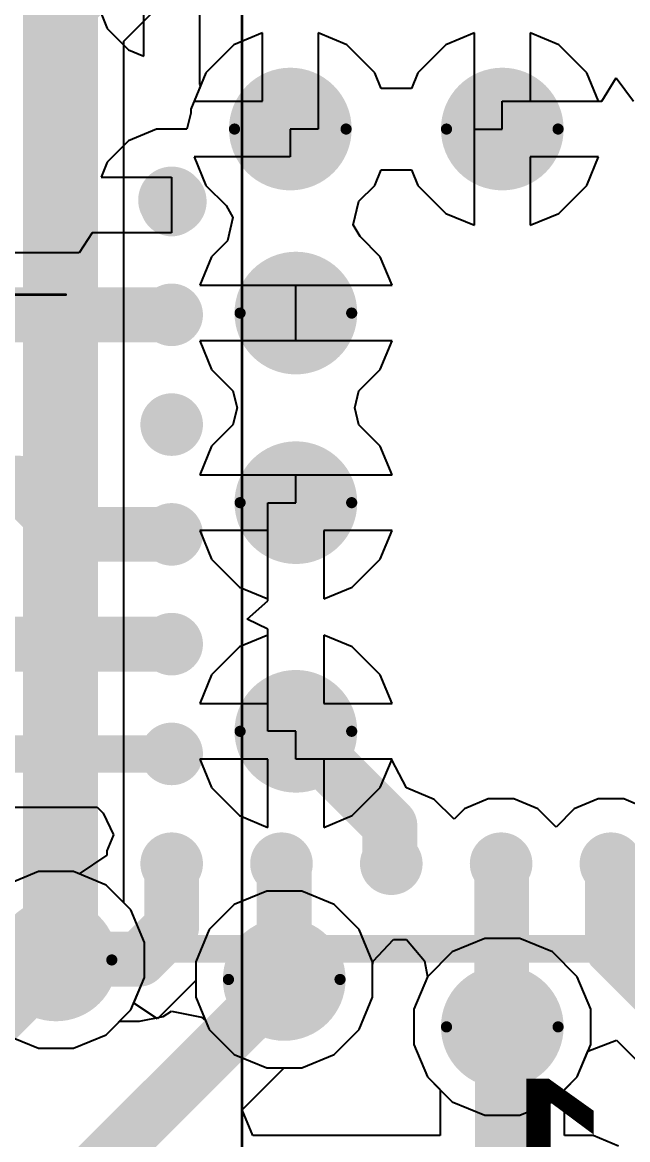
# Model space of a CAD drawing. Header units: inches. Extents: x 0 to 323, y -26 to 38.
# Drawn here: x 14.72 to 17.48, y 3.07 to 8.16 of the extents above; entities that cross this region are included whole.
import ezdxf

# ---------------------------------------------------------------- set-up
doc = ezdxf.new("R2010")
doc.units = ezdxf.units.IN
for name, color, linetype in [('Bottom Layer', 5, 'Continuous'), ('Bottom Overlay', 54, 'Continuous'), ('Bottom Paste', 16, 'Continuous'), ('Bottom Solder', 6, 'Continuous'), ('Drill Drawing', 1, 'Continuous'), ('GND', 76, 'Continuous'), ('Mechanical 3', 76, 'Continuous'), ('Power', 16, 'Continuous'), ('Top Layer', 1, 'Continuous'), ('Top Solder', 216, 'Continuous'), ('Via Holes', 16, 'Continuous')]:
    doc.layers.add(name, color=color, linetype=linetype)
doc.styles.add('Arial', font='', dxfattribs={"height": 0.2})
doc.styles.get('Arial').set_extended_font_data('Arial')

# ---------------------------------------------------------------- blocks, each defined once
blk = doc.blocks.new('_____2____40_B_23')
at = {"layer": 'Bottom Layer'}
h = blk.add_hatch(color=5, dxfattribs=at)
edge = h.paths.add_edge_path()
edge.add_arc((0.75, 2), 0.1425, 0, 360)
h = blk.add_hatch(color=5, dxfattribs=at)
edge = h.paths.add_edge_path()
edge.add_arc((1.25, 2), 0.1425, 0, 360)
h = blk.add_hatch(color=5, dxfattribs=at)
edge = h.paths.add_edge_path()
edge.add_arc((1.75, 2), 0.1425, 0, 360)
h = blk.add_hatch(color=5, dxfattribs=at)
edge = h.paths.add_edge_path()
edge.add_arc((2.25, 2), 0.1425, 0, 360)
h = blk.add_hatch(color=5, dxfattribs=at)
edge = h.paths.add_edge_path()
edge.add_arc((2.75, 2), 0.1425, 0, 360)
h = blk.add_hatch(color=5, dxfattribs=at)
edge = h.paths.add_edge_path()
edge.add_arc((2.75, 1.5), 0.1425, 0, 360)
h = blk.add_hatch(color=5, dxfattribs=at)
edge = h.paths.add_edge_path()
edge.add_arc((2.75, 1), 0.1425, 0, 360)
h = blk.add_hatch(color=5, dxfattribs=at)
edge = h.paths.add_edge_path()
edge.add_arc((2.75, 0.5), 0.1425, 0, 360)
h = blk.add_hatch(color=5, dxfattribs=at)
edge = h.paths.add_edge_path()
edge.add_arc((2.75, 0), 0.1425, 0, 360)
h = blk.add_hatch(color=5, dxfattribs=at)
edge = h.paths.add_edge_path()
edge.add_arc((2.75, -0.5), 0.1425, 0, 360)
h = blk.add_hatch(color=5, dxfattribs=at)
edge = h.paths.add_edge_path()
edge.add_arc((2.75, -1), 0.1425, 0, 360)
at = {"layer": 'Bottom Paste'}
h = blk.add_hatch(color=16, dxfattribs=at)
edge = h.paths.add_edge_path()
edge.add_arc((0.75, 2), 0.1425, 0, 360)
h = blk.add_hatch(color=16, dxfattribs=at)
edge = h.paths.add_edge_path()
edge.add_arc((1.25, 2), 0.1425, 0, 360)
h = blk.add_hatch(color=16, dxfattribs=at)
edge = h.paths.add_edge_path()
edge.add_arc((1.75, 2), 0.1425, 0, 360)
h = blk.add_hatch(color=16, dxfattribs=at)
edge = h.paths.add_edge_path()
edge.add_arc((2.25, 2), 0.1425, 0, 360)
h = blk.add_hatch(color=16, dxfattribs=at)
edge = h.paths.add_edge_path()
edge.add_arc((2.75, 2), 0.1425, 0, 360)
h = blk.add_hatch(color=16, dxfattribs=at)
edge = h.paths.add_edge_path()
edge.add_arc((2.75, 1.5), 0.1425, 0, 360)
h = blk.add_hatch(color=16, dxfattribs=at)
edge = h.paths.add_edge_path()
edge.add_arc((2.75, 1), 0.1425, 0, 360)
h = blk.add_hatch(color=16, dxfattribs=at)
edge = h.paths.add_edge_path()
edge.add_arc((2.75, 0.5), 0.1425, 0, 360)
h = blk.add_hatch(color=16, dxfattribs=at)
edge = h.paths.add_edge_path()
edge.add_arc((2.75, 0), 0.1425, 0, 360)
h = blk.add_hatch(color=16, dxfattribs=at)
edge = h.paths.add_edge_path()
edge.add_arc((2.75, -0.5), 0.1425, 0, 360)
h = blk.add_hatch(color=16, dxfattribs=at)
edge = h.paths.add_edge_path()
edge.add_arc((2.75, -1), 0.1425, 0, 360)
at = {"layer": 'Bottom Solder'}
h = blk.add_hatch(color=6, dxfattribs=at)
edge = h.paths.add_edge_path()
edge.add_arc((0.75, 2), 0.1425, 0, 360)
h = blk.add_hatch(color=6, dxfattribs=at)
edge = h.paths.add_edge_path()
edge.add_arc((1.25, 2), 0.1425, 0, 360)
h = blk.add_hatch(color=6, dxfattribs=at)
edge = h.paths.add_edge_path()
edge.add_arc((1.75, 2), 0.1425, 0, 360)
h = blk.add_hatch(color=6, dxfattribs=at)
edge = h.paths.add_edge_path()
edge.add_arc((2.25, 2), 0.1425, 0, 360)
h = blk.add_hatch(color=6, dxfattribs=at)
edge = h.paths.add_edge_path()
edge.add_arc((2.75, 2), 0.1425, 0, 360)
h = blk.add_hatch(color=6, dxfattribs=at)
edge = h.paths.add_edge_path()
edge.add_arc((2.75, 1.5), 0.1425, 0, 360)
h = blk.add_hatch(color=6, dxfattribs=at)
edge = h.paths.add_edge_path()
edge.add_arc((2.75, 1), 0.1425, 0, 360)
h = blk.add_hatch(color=6, dxfattribs=at)
edge = h.paths.add_edge_path()
edge.add_arc((2.75, 0.5), 0.1425, 0, 360)
h = blk.add_hatch(color=6, dxfattribs=at)
edge = h.paths.add_edge_path()
edge.add_arc((2.75, 0), 0.1425, 0, 360)
h = blk.add_hatch(color=6, dxfattribs=at)
edge = h.paths.add_edge_path()
edge.add_arc((2.75, -0.5), 0.1425, 0, 360)
h = blk.add_hatch(color=6, dxfattribs=at)
edge = h.paths.add_edge_path()
edge.add_arc((2.75, -1), 0.1425, 0, 360)
at = {"layer": 'Bottom Overlay'}
for points in [[(3.1496, 2.3876, 0.127, 0.127, 0), (-3.4544, 2.3876, 0.127, 0.127, 0)], [(3.1496, 2.3876, 0.127, 0.127, 0), (3.1496, -2.7178, 0.127, 0.127, 0)]]:
    blk.add_lwpolyline(points, format="xyseb", dxfattribs=at)
blk.add_lwpolyline([(3.1178, 2.3876, 0.0635, 0.0635, 1), (3.1814, 2.3876, 0.0635, 0.0635, 1)], format="xyseb", close=True, dxfattribs=at)
blk.add_lwpolyline([(3.1178, 2.3876, 0.0635, 0.0635, 1), (3.1814, 2.3876, 0.0635, 0.0635, 1)], format="xyseb", close=True, dxfattribs=at)

msp = doc.modelspace()

# ---------------------------------------------------------------- hatches: boundary and pattern name
at = {"layer": 'Bottom Layer'}
h = msp.add_hatch(color=5, dxfattribs=at)
edge = h.paths.add_edge_path()
edge.add_arc((15.9446, 7.6708), 0.25, 0, 360)
h = msp.add_hatch(color=5, dxfattribs=at)
edge = h.paths.add_edge_path()
edge.add_arc((16.9098, 7.6708), 0.25, 0, 360)
h = msp.add_hatch(color=5, dxfattribs=at)
edge = h.paths.add_edge_path()
edge.add_arc((15.97, 6.8326), 0.25, 0, 360)
h = msp.add_hatch(color=5, dxfattribs=at)
edge = h.paths.add_edge_path()
edge.add_arc((15.97, 5.969), 0.25, 0, 360)
h = msp.add_hatch(color=5, dxfattribs=at)
edge = h.paths.add_edge_path()
edge.add_arc((15.97, 4.9276), 0.25, 0, 360)
h = msp.add_hatch(color=5, dxfattribs=at)
edge = h.paths.add_edge_path()
edge.add_arc((14.8778, 3.8862), 0.25, 0, 360)
h = msp.add_hatch(color=5, dxfattribs=at)
edge = h.paths.add_edge_path()
edge.add_arc((15.917, 3.7973), 0.25, 0, 360)
h = msp.add_hatch(color=5, dxfattribs=at)
edge = h.paths.add_edge_path()
edge.add_arc((16.9098, 3.5814), 0.25, 0, 360)
at = {"layer": 'Bottom Solder'}
h = msp.add_hatch(color=6, dxfattribs=at)
edge = h.paths.add_edge_path()
edge.add_arc((15.9446, 7.6708), 0.15, 0, 360)
h = msp.add_hatch(color=6, dxfattribs=at)
edge = h.paths.add_edge_path()
edge.add_arc((16.9098, 7.6708), 0.15, 0, 360)
h = msp.add_hatch(color=6, dxfattribs=at)
edge = h.paths.add_edge_path()
edge.add_arc((15.97, 6.8326), 0.15, 0, 360)
h = msp.add_hatch(color=6, dxfattribs=at)
edge = h.paths.add_edge_path()
edge.add_arc((15.97, 5.969), 0.15, 0, 360)
h = msp.add_hatch(color=6, dxfattribs=at)
edge = h.paths.add_edge_path()
edge.add_arc((15.97, 4.9276), 0.15, 0, 360)
h = msp.add_hatch(color=6, dxfattribs=at)
edge = h.paths.add_edge_path()
edge.add_arc((14.8778, 3.8862), 0.15, 0, 360)
h = msp.add_hatch(color=6, dxfattribs=at)
edge = h.paths.add_edge_path()
edge.add_arc((15.917, 3.7973), 0.15, 0, 360)
h = msp.add_hatch(color=6, dxfattribs=at)
edge = h.paths.add_edge_path()
edge.add_arc((16.9098, 3.5814), 0.15, 0, 360)
at = {"layer": 'GND'}
h = msp.add_hatch(color=76, dxfattribs=at)
edge = h.paths.add_edge_path()
edge.add_arc((15.9446, 7.6708), 0.25, 0, 360)
h = msp.add_hatch(color=76, dxfattribs=at)
edge = h.paths.add_edge_path()
edge.add_arc((16.9098, 7.6708), 0.25, 0, 360)
h = msp.add_hatch(color=76, dxfattribs=at)
edge = h.paths.add_edge_path()
edge.add_arc((15.97, 6.8326), 0.25, 0, 360)
h = msp.add_hatch(color=76, dxfattribs=at)
edge = h.paths.add_edge_path()
edge.add_arc((15.97, 5.969), 0.25, 0, 360)
h = msp.add_hatch(color=76, dxfattribs=at)
edge = h.paths.add_edge_path()
edge.add_arc((15.97, 4.9276), 0.25, 0, 360)
h = msp.add_hatch(color=76, dxfattribs=at)
edge = h.paths.add_edge_path()
edge.add_arc((14.8778, 3.8862), 0.25, 0, 360)
h = msp.add_hatch(color=76, dxfattribs=at)
edge = h.paths.add_edge_path()
edge.add_arc((15.917, 3.7973), 0.25, 0, 360)
h = msp.add_hatch(color=76, dxfattribs=at)
edge = h.paths.add_edge_path()
edge.add_arc((16.9098, 3.5814), 0.25, 0, 360)
at = {"layer": 'Power'}
h = msp.add_hatch(color=16, dxfattribs=at)
edge = h.paths.add_edge_path()
edge.add_arc((15.9446, 7.6708), 0.25, 0, 360)
h = msp.add_hatch(color=16, dxfattribs=at)
edge = h.paths.add_edge_path()
edge.add_arc((16.9098, 7.6708), 0.25, 0, 360)
h = msp.add_hatch(color=16, dxfattribs=at)
edge = h.paths.add_edge_path()
edge.add_arc((15.97, 6.8326), 0.25, 0, 360)
h = msp.add_hatch(color=16, dxfattribs=at)
edge = h.paths.add_edge_path()
edge.add_arc((15.97, 5.969), 0.25, 0, 360)
h = msp.add_hatch(color=16, dxfattribs=at)
edge = h.paths.add_edge_path()
edge.add_arc((15.97, 4.9276), 0.25, 0, 360)
h = msp.add_hatch(color=16, dxfattribs=at)
edge = h.paths.add_edge_path()
edge.add_arc((14.8778, 3.8862), 0.25, 0, 360)
h = msp.add_hatch(color=16, dxfattribs=at)
edge = h.paths.add_edge_path()
edge.add_arc((15.917, 3.7973), 0.25, 0, 360)
h = msp.add_hatch(color=16, dxfattribs=at)
edge = h.paths.add_edge_path()
edge.add_arc((16.9098, 3.5814), 0.25, 0, 360)
at = {"layer": 'Top Layer'}
h = msp.add_hatch(color=1, dxfattribs=at)
edge = h.paths.add_edge_path()
edge.add_arc((15.9446, 7.6708), 0.25, 0, 360)
h = msp.add_hatch(color=1, dxfattribs=at)
edge = h.paths.add_edge_path()
edge.add_arc((16.9098, 7.6708), 0.25, 0, 360)
h = msp.add_hatch(color=1, dxfattribs=at)
edge = h.paths.add_edge_path()
edge.add_arc((15.97, 6.8326), 0.25, 0, 360)
h = msp.add_hatch(color=1, dxfattribs=at)
edge = h.paths.add_edge_path()
edge.add_arc((15.97, 5.969), 0.25, 0, 360)
h = msp.add_hatch(color=1, dxfattribs=at)
edge = h.paths.add_edge_path()
edge.add_arc((15.97, 4.9276), 0.25, 0, 360)
h = msp.add_hatch(color=1, dxfattribs=at)
edge = h.paths.add_edge_path()
edge.add_arc((14.8778, 3.8862), 0.25, 0, 360)
h = msp.add_hatch(color=1, dxfattribs=at)
edge = h.paths.add_edge_path()
edge.add_arc((15.917, 3.7973), 0.25, 0, 360)
h = msp.add_hatch(color=1, dxfattribs=at)
edge = h.paths.add_edge_path()
edge.add_arc((16.9098, 3.5814), 0.25, 0, 360)
at = {"layer": 'Top Solder'}
h = msp.add_hatch(color=216, dxfattribs=at)
edge = h.paths.add_edge_path()
edge.add_arc((15.9446, 7.6708), 0.15, 0, 360)
h = msp.add_hatch(color=216, dxfattribs=at)
edge = h.paths.add_edge_path()
edge.add_arc((16.9098, 7.6708), 0.15, 0, 360)
h = msp.add_hatch(color=216, dxfattribs=at)
edge = h.paths.add_edge_path()
edge.add_arc((15.97, 6.8326), 0.15, 0, 360)
h = msp.add_hatch(color=216, dxfattribs=at)
edge = h.paths.add_edge_path()
edge.add_arc((15.97, 5.969), 0.15, 0, 360)
h = msp.add_hatch(color=216, dxfattribs=at)
edge = h.paths.add_edge_path()
edge.add_arc((15.97, 4.9276), 0.15, 0, 360)
h = msp.add_hatch(color=216, dxfattribs=at)
edge = h.paths.add_edge_path()
edge.add_arc((14.8778, 3.8862), 0.15, 0, 360)
h = msp.add_hatch(color=216, dxfattribs=at)
edge = h.paths.add_edge_path()
edge.add_arc((15.917, 3.7973), 0.15, 0, 360)
h = msp.add_hatch(color=216, dxfattribs=at)
edge = h.paths.add_edge_path()
edge.add_arc((16.9098, 3.5814), 0.15, 0, 360)
at = {"layer": 'Via Holes'}
h = msp.add_hatch(color=7, dxfattribs=at)
edge = h.paths.add_edge_path()
edge.add_arc((15.9446, 7.6708), 0.15, 0, 360)
h = msp.add_hatch(color=7, dxfattribs=at)
edge = h.paths.add_edge_path()
edge.add_arc((16.9098, 7.6708), 0.15, 0, 360)
h = msp.add_hatch(color=7, dxfattribs=at)
edge = h.paths.add_edge_path()
edge.add_arc((15.97, 6.8326), 0.15, 0, 360)
h = msp.add_hatch(color=7, dxfattribs=at)
edge = h.paths.add_edge_path()
edge.add_arc((15.97, 5.969), 0.15, 0, 360)
h = msp.add_hatch(color=7, dxfattribs=at)
edge = h.paths.add_edge_path()
edge.add_arc((15.97, 4.9276), 0.15, 0, 360)
h = msp.add_hatch(color=7, dxfattribs=at)
edge = h.paths.add_edge_path()
edge.add_arc((14.8778, 3.8862), 0.15, 0, 360)
h = msp.add_hatch(color=7, dxfattribs=at)
edge = h.paths.add_edge_path()
edge.add_arc((15.917, 3.7973), 0.15, 0, 360)
h = msp.add_hatch(color=7, dxfattribs=at)
edge = h.paths.add_edge_path()
edge.add_arc((16.9098, 3.5814), 0.15, 0, 360)

# ---------------------------------------------------------------- linework, layer by layer
at = {"layer": 'Bottom Layer'}
for p, q in [((15.5314, 8.3246), (15.5314, 7.8745)), ((15.0828, 8.1976), (15.1113, 8.1288)), ((15.2774, 8.003), (15.2774, 8.1976)), ((15.1113, 8.1288), (15.2086, 8.0315)), ((15.2086, 8.0315), (15.2774, 8.003)), ((17.3631, 7.7978), (17.4284, 7.9041)), ((17.4284, 7.9041), (17.5078, 7.7978)), ((15.5354, 7.8672), (15.4914, 7.761)), ((15.5314, 7.8745), (15.5354, 7.8672)), ((16.9098, 7.6708), (16.9098, 7.7978)), ((16.9098, 7.7978), (17.3631, 7.7978)), ((15.4914, 7.7434), (15.4732, 7.6703)), ((15.4914, 7.761), (15.4914, 7.7434)), ((15.3356, 7.6703), (15.2086, 7.6177)), ((15.4732, 7.6703), (15.3356, 7.6703)), ((16.7828, 7.2329), (16.7828, 7.6708)), ((16.7828, 7.6708), (16.9098, 7.6708)), ((15.2086, 7.6177), (15.1113, 7.5204)), ((17.3477, 7.5438), (17.0368, 7.5438)), ((17.0368, 7.5438), (17.0368, 7.2329)), ((17.294, 7.4141), (17.3477, 7.5438)), ((15.1113, 7.5204), (15.0828, 7.4516)), ((16.3288, 7.4141), (16.3585, 7.4857)), ((16.3585, 7.4857), (16.4959, 7.4857)), ((16.4959, 7.4857), (16.5256, 7.4141)), ((15.0828, 7.4516), (15.4044, 7.4516)), ((15.4044, 7.4516), (15.4044, 7.1976)), ((16.2566, 7.3419), (16.3288, 7.4141)), ((16.5256, 7.4141), (16.6531, 7.2866)), ((17.1665, 7.2866), (17.294, 7.4141)), ((16.2311, 7.2351), (16.2566, 7.3419)), ((16.6531, 7.2866), (16.7828, 7.2329)), ((17.0368, 7.2329), (17.1665, 7.2866)), ((16.2621, 7.1814), (16.2311, 7.2351)), ((15.0429, 7.1976), (14.9827, 7.1074)), ((15.4044, 7.1976), (15.0429, 7.1976)), ((16.3542, 7.0893), (16.2621, 7.1814)), ((14.9827, 7.1074), (14.6132, 7.1074)), ((16.4079, 6.9596), (16.3542, 7.0893)), ((15.97, 6.7056), (15.97, 6.9596)), ((15.97, 6.9596), (16.4079, 6.9596)), ((16.4079, 6.7056), (15.97, 6.7056)), ((16.3542, 6.5759), (16.4079, 6.7056)), ((16.2566, 6.4783), (16.3542, 6.5759)), ((16.2381, 6.4008), (16.2566, 6.4783)), ((16.2566, 6.3233), (16.2381, 6.4008)), ((16.3542, 6.2257), (16.2566, 6.3233)), ((16.4079, 6.096), (16.3542, 6.2257)), ((15.97, 5.969), (15.97, 6.096)), ((15.97, 6.096), (16.4079, 6.096)), ((15.843, 5.5223), (15.843, 5.969)), ((15.843, 5.969), (15.97, 5.969)), ((16.4079, 5.842), (16.097, 5.842)), ((16.097, 5.842), (16.097, 5.5311)), ((16.3542, 5.7123), (16.4079, 5.842)), ((16.2267, 5.5848), (16.3542, 5.7123)), ((16.097, 5.5311), (16.2267, 5.5848)), ((15.7485, 5.4381), (15.843, 5.5223)), ((15.843, 5.3934), (15.7485, 5.4381)), ((15.843, 4.9276), (15.843, 5.3934)), ((16.2267, 5.3118), (16.097, 5.3655)), ((16.097, 5.3655), (16.097, 5.0546)), ((16.3542, 5.1843), (16.2267, 5.3118)), ((16.4079, 5.0546), (16.3542, 5.1843)), ((16.097, 5.0546), (16.4079, 5.0546)), ((15.97, 4.9276), (15.843, 4.9276)), ((15.97, 4.8006), (15.97, 4.9276)), ((16.4079, 4.8006), (15.97, 4.8006)), ((16.4066, 4.7973), (16.4079, 4.8006)), ((16.4732, 4.6703), (16.4066, 4.7973)), ((16.6002, 4.6177), (16.4732, 4.6703)), ((13.4019, 4.5826), (15.0657, 4.5826)), ((15.0657, 4.5826), (15.0922, 4.5554)), ((16.6903, 4.5276), (16.6002, 4.6177)), ((16.8457, 4.6195), (16.7373, 4.5746)), ((16.963, 4.6195), (16.8457, 4.6195)), ((17.0714, 4.5746), (16.963, 4.6195)), ((17.3457, 4.6195), (17.2373, 4.5746)), ((17.463, 4.6195), (17.3457, 4.6195)), ((17.516, 4.5976), (17.463, 4.6195)), ((15.0922, 4.5554), (15.1394, 4.4556)), ((16.7373, 4.5746), (16.6903, 4.5276)), ((17.1544, 4.4917), (17.0714, 4.5746)), ((17.2373, 4.5746), (17.1544, 4.4917)), ((15.1394, 4.4556), (15.1095, 4.3833)), ((15.1095, 4.3833), (15.1095, 4.3633)), ((15.1095, 4.3633), (14.9825, 4.2784)), ((14.7977, 4.2886), (14.6498, 4.2273)), ((14.9578, 4.2886), (14.7977, 4.2886)), ((14.9825, 4.2784), (14.9578, 4.2886)), ((16.322, 3.8801), (16.4148, 3.9789)), ((16.4148, 3.9789), (16.4732, 3.9789)), ((16.4732, 3.9789), (16.5562, 3.8819)), ((16.3194, 3.8616), (16.322, 3.8801)), ((16.5562, 3.8819), (16.5687, 3.8094)), ((16.3194, 3.7173), (16.3194, 3.8616)), ((16.5687, 3.8094), (16.5074, 3.6615)), ((16.2582, 3.5694), (16.3194, 3.7173)), ((15.2579, 3.6071), (15.3662, 3.6286)), ((15.3662, 3.6286), (15.4035, 3.6536)), ((15.4035, 3.6536), (15.5406, 3.6252)), ((15.5406, 3.6252), (15.5586, 3.611)), ((16.5074, 3.6615), (16.5074, 3.5014)), ((15.1057, 3.5451), (15.1678, 3.6071)), ((15.1678, 3.6071), (15.2579, 3.6071)), ((15.5586, 3.611), (15.5759, 3.5694)), ((15.5759, 3.5694), (15.6891, 3.4562)), ((16.145, 3.4562), (16.2582, 3.5694)), ((14.6498, 3.5451), (14.7977, 3.4838)), ((14.9578, 3.4838), (15.1057, 3.5451)), ((17.2998, 3.4714), (17.4295, 3.5212)), ((17.4295, 3.5212), (17.5693, 3.3814)), ((14.7977, 3.4838), (14.9578, 3.4838)), ((16.5074, 3.5014), (16.5687, 3.3535)), ((17.2509, 3.3535), (17.2998, 3.4714)), ((15.6891, 3.4562), (15.837, 3.3949)), ((15.9971, 3.3949), (16.145, 3.4562)), ((15.837, 3.3949), (15.9971, 3.3949)), ((16.5687, 3.3535), (16.6818, 3.2403)), ((17.1377, 3.2403), (17.2509, 3.3535)), ((16.6818, 3.2403), (16.8297, 3.179)), ((16.9898, 3.179), (17.1377, 3.2403)), ((16.8297, 3.179), (16.9898, 3.179))]:
    msp.add_line(p, q, dxfattribs=at)
for points in [[(15.4044, 7.3474, 0.3048, 0.3048, 0), (15.4112, 7.3406, 0.3048, 0.3048, 0)], [(14.327, 6.8246, 0.25, 0.25, 0), (15.4044, 6.8246, 0.25, 0.25, 0)], [(14.2555, 6.0579, 0.25, 0.25, 0), (14.7045, 6.0579, 0.25, 0.25, 0)], [(14.7045, 6.0579, 0.25, 0.25, 0), (14.9378, 5.8246, 0.25, 0.25, 0)], [(14.9378, 5.8246, 0.25, 0.25, 0), (15.4044, 5.8246, 0.25, 0.25, 0)], [(14.2682, 5.3246, 0.25, 0.25, 0), (15.4044, 5.3246, 0.25, 0.25, 0)], [(15.97, 4.9276, 0.25, 0.25, 0), (16.3977, 4.4999, 0.25, 0.25, 0)], [(13.3016, 4.8246, 0.17, 0.17, 0), (15.4044, 4.8246, 0.17, 0.17, 0)], [(16.3977, 4.3313, 0.25, 0.25, 0), (16.3977, 4.4999, 0.25, 0.25, 0)], [(15.4044, 4.0364, 0.25, 0.25, 0), (15.4044, 4.3246, 0.25, 0.25, 0)], [(15.9111, 4.3084, 0.25, 0.25, 0), (15.9158, 4.3132, 0.25, 0.25, 0)], [(15.9111, 4.2951, 0.25, 0.25, 0), (15.9111, 4.3084, 0.25, 0.25, 0)], [(16.3977, 4.3313, 0.25, 0.25, 0), (16.4044, 4.3246, 0.25, 0.25, 0)], [(16.9044, 4.3246, 0.25, 0.25, 0), (16.9071, 4.3219, 0.25, 0.25, 0)], [(16.9071, 3.5841, 0.25, 0.25, 0), (16.9071, 4.3219, 0.25, 0.25, 0)], [(17.4044, 4.3246, 0.25, 0.25, 0), (17.4111, 4.3179, 0.25, 0.25, 0)], [(17.4111, 3.9396, 0.25, 0.25, 0), (17.4111, 4.3179, 0.25, 0.25, 0)], [(15.9111, 4.2951, 0.25, 0.25, 0), (15.917, 4.2891, 0.25, 0.25, 0)], [(15.917, 3.7973, 0.25, 0.25, 0), (15.917, 4.2891, 0.25, 0.25, 0)], [(15.2579, 3.8899, 0.25, 0.25, 0), (15.4044, 4.0364, 0.25, 0.25, 0)], [(17.4111, 3.9396, 0.25, 0.25, 0), (17.7693, 3.5814, 0.25, 0.25, 0)], [(14.8778, 3.8862, 0.25, 0.25, 0), (14.8815, 3.8899, 0.25, 0.25, 0)], [(14.8815, 3.8899, 0.25, 0.25, 0), (15.2579, 3.8899, 0.25, 0.25, 0)], [(16.9071, 3.5841, 0.25, 0.25, 0), (16.9098, 3.5814, 0.25, 0.25, 0)]]:
    msp.add_lwpolyline(points, format="xyseb", dxfattribs=at)
for points in [[(15.3282, 7.3474, 0.1524, 0.1524, 1), (15.4806, 7.3474, 0.1524, 0.1524, 1)], [(15.335, 7.3406, 0.1524, 0.1524, 1), (15.4874, 7.3406, 0.1524, 0.1524, 1)], [(15.3419, 6.8246, 0.125, 0.125, 1), (15.4669, 6.8246, 0.125, 0.125, 1)], [(14.642, 6.0579, 0.125, 0.125, 1), (14.767, 6.0579, 0.125, 0.125, 1)], [(14.642, 6.0579, 0.125, 0.125, 1), (14.767, 6.0579, 0.125, 0.125, 1)], [(14.8753, 5.8246, 0.125, 0.125, 1), (15.0003, 5.8246, 0.125, 0.125, 1)], [(14.8753, 5.8246, 0.125, 0.125, 1), (15.0003, 5.8246, 0.125, 0.125, 1)], [(15.3419, 5.8246, 0.125, 0.125, 1), (15.4669, 5.8246, 0.125, 0.125, 1)], [(15.3419, 5.3246, 0.125, 0.125, 1), (15.4669, 5.3246, 0.125, 0.125, 1)], [(15.9075, 4.9276, 0.125, 0.125, 1), (16.0325, 4.9276, 0.125, 0.125, 1)], [(15.3619, 4.8246, 0.085, 0.085, 1), (15.4469, 4.8246, 0.085, 0.085, 1)], [(16.3352, 4.4999, 0.125, 0.125, 1), (16.4602, 4.4999, 0.125, 0.125, 1)], [(16.3352, 4.4999, 0.125, 0.125, 1), (16.4602, 4.4999, 0.125, 0.125, 1)], [(15.3419, 4.3246, 0.125, 0.125, 1), (15.4669, 4.3246, 0.125, 0.125, 1)], [(15.8486, 4.3084, 0.125, 0.125, 1), (15.9736, 4.3084, 0.125, 0.125, 1)], [(15.8486, 4.3084, 0.125, 0.125, 1), (15.9736, 4.3084, 0.125, 0.125, 1)], [(15.8533, 4.3132, 0.125, 0.125, 1), (15.9783, 4.3132, 0.125, 0.125, 1)], [(16.3352, 4.3313, 0.125, 0.125, 1), (16.4602, 4.3313, 0.125, 0.125, 1)], [(16.3352, 4.3313, 0.125, 0.125, 1), (16.4602, 4.3313, 0.125, 0.125, 1)], [(16.3419, 4.3246, 0.125, 0.125, 1), (16.4669, 4.3246, 0.125, 0.125, 1)], [(16.8419, 4.3246, 0.125, 0.125, 1), (16.9669, 4.3246, 0.125, 0.125, 1)], [(16.8446, 4.3219, 0.125, 0.125, 1), (16.9696, 4.3219, 0.125, 0.125, 1)], [(16.8446, 4.3219, 0.125, 0.125, 1), (16.9696, 4.3219, 0.125, 0.125, 1)], [(17.3419, 4.3246, 0.125, 0.125, 1), (17.4669, 4.3246, 0.125, 0.125, 1)], [(17.3486, 4.3179, 0.125, 0.125, 1), (17.4736, 4.3179, 0.125, 0.125, 1)], [(17.3486, 4.3179, 0.125, 0.125, 1), (17.4736, 4.3179, 0.125, 0.125, 1)], [(15.8486, 4.2951, 0.125, 0.125, 1), (15.9736, 4.2951, 0.125, 0.125, 1)], [(15.8486, 4.2951, 0.125, 0.125, 1), (15.9736, 4.2951, 0.125, 0.125, 1)], [(15.8545, 4.2891, 0.125, 0.125, 1), (15.9795, 4.2891, 0.125, 0.125, 1)], [(15.8545, 4.2891, 0.125, 0.125, 1), (15.9795, 4.2891, 0.125, 0.125, 1)], [(15.3419, 4.0364, 0.125, 0.125, 1), (15.4669, 4.0364, 0.125, 0.125, 1)], [(15.3419, 4.0364, 0.125, 0.125, 1), (15.4669, 4.0364, 0.125, 0.125, 1)], [(17.3486, 3.9396, 0.125, 0.125, 1), (17.4736, 3.9396, 0.125, 0.125, 1)], [(17.3486, 3.9396, 0.125, 0.125, 1), (17.4736, 3.9396, 0.125, 0.125, 1)], [(14.8153, 3.8862, 0.125, 0.125, 1), (14.9403, 3.8862, 0.125, 0.125, 1)], [(14.819, 3.8899, 0.125, 0.125, 1), (14.944, 3.8899, 0.125, 0.125, 1)], [(14.819, 3.8899, 0.125, 0.125, 1), (14.944, 3.8899, 0.125, 0.125, 1)], [(15.1954, 3.8899, 0.125, 0.125, 1), (15.3204, 3.8899, 0.125, 0.125, 1)], [(15.1954, 3.8899, 0.125, 0.125, 1), (15.3204, 3.8899, 0.125, 0.125, 1)], [(15.8545, 3.7973, 0.125, 0.125, 1), (15.9795, 3.7973, 0.125, 0.125, 1)], [(16.8446, 3.5841, 0.125, 0.125, 1), (16.9696, 3.5841, 0.125, 0.125, 1)], [(16.8446, 3.5841, 0.125, 0.125, 1), (16.9696, 3.5841, 0.125, 0.125, 1)], [(16.8473, 3.5814, 0.125, 0.125, 1), (16.9723, 3.5814, 0.125, 0.125, 1)]]:
    msp.add_lwpolyline(points, format="xyseb", close=True, dxfattribs=at)
at = {"layer": 'Drill Drawing'}
for points in [[(16.1986, 7.6708, 0.0508, 0.0508, 1), (15.6906, 7.6708, 0.0508, 0.0508, 1)], [(17.1638, 7.6708, 0.0508, 0.0508, 1), (16.6558, 7.6708, 0.0508, 0.0508, 1)], [(15.6779, 7.6708, 0.0254, 0.0254, 1), (15.7033, 7.6708, 0.0254, 0.0254, 1)], [(16.1859, 7.6708, 0.0254, 0.0254, 1), (16.2113, 7.6708, 0.0254, 0.0254, 1)], [(16.6431, 7.6708, 0.0254, 0.0254, 1), (16.6685, 7.6708, 0.0254, 0.0254, 1)], [(17.1511, 7.6708, 0.0254, 0.0254, 1), (17.1765, 7.6708, 0.0254, 0.0254, 1)], [(16.224, 6.8326, 0.0508, 0.0508, 1), (15.716, 6.8326, 0.0508, 0.0508, 1)], [(15.7033, 6.8326, 0.0254, 0.0254, 1), (15.7287, 6.8326, 0.0254, 0.0254, 1)], [(16.2113, 6.8326, 0.0254, 0.0254, 1), (16.2367, 6.8326, 0.0254, 0.0254, 1)], [(16.224, 5.969, 0.0508, 0.0508, 1), (15.716, 5.969, 0.0508, 0.0508, 1)], [(15.7033, 5.969, 0.0254, 0.0254, 1), (15.7287, 5.969, 0.0254, 0.0254, 1)], [(16.2113, 5.969, 0.0254, 0.0254, 1), (16.2367, 5.969, 0.0254, 0.0254, 1)], [(16.224, 4.9276, 0.0508, 0.0508, 1), (15.716, 4.9276, 0.0508, 0.0508, 1)], [(15.7033, 4.9276, 0.0254, 0.0254, 1), (15.7287, 4.9276, 0.0254, 0.0254, 1)], [(16.2113, 4.9276, 0.0254, 0.0254, 1), (16.2367, 4.9276, 0.0254, 0.0254, 1)], [(15.1318, 3.8862, 0.0508, 0.0508, 1), (14.6238, 3.8862, 0.0508, 0.0508, 1)], [(16.171, 3.7973, 0.0508, 0.0508, 1), (15.663, 3.7973, 0.0508, 0.0508, 1)], [(15.1191, 3.8862, 0.0254, 0.0254, 1), (15.1445, 3.8862, 0.0254, 0.0254, 1)], [(15.6503, 3.7973, 0.0254, 0.0254, 1), (15.6757, 3.7973, 0.0254, 0.0254, 1)], [(16.1583, 3.7973, 0.0254, 0.0254, 1), (16.1837, 3.7973, 0.0254, 0.0254, 1)], [(17.1638, 3.5814, 0.0508, 0.0508, 1), (16.6558, 3.5814, 0.0508, 0.0508, 1)], [(16.6431, 3.5814, 0.0254, 0.0254, 1), (16.6685, 3.5814, 0.0254, 0.0254, 1)], [(17.1511, 3.5814, 0.0254, 0.0254, 1), (17.1765, 3.5814, 0.0254, 0.0254, 1)]]:
    msp.add_lwpolyline(points, format="xyseb", close=True, dxfattribs=at)
at = {"layer": 'GND'}
for p, q in [((15.8176, 8.1087), (15.6879, 8.055)), ((15.8176, 7.7978), (15.8176, 8.1087)), ((16.2013, 8.055), (16.0716, 8.1087)), ((16.0716, 8.1087), (16.0716, 7.6708)), ((16.7828, 8.1087), (16.6531, 8.055)), ((16.7828, 7.6708), (16.7828, 8.1087)), ((17.1665, 8.055), (17.0368, 8.1087)), ((17.0368, 8.1087), (17.0368, 7.7978)), ((15.6879, 8.055), (15.5604, 7.9275)), ((16.3288, 7.9275), (16.2013, 8.055)), ((16.6531, 8.055), (16.5256, 7.9275)), ((17.294, 7.9275), (17.1665, 8.055)), ((15.5604, 7.9275), (15.5067, 7.7978)), ((16.3585, 7.8559), (16.3288, 7.9275)), ((16.5256, 7.9275), (16.4959, 7.8559)), ((17.3477, 7.7978), (17.294, 7.9275)), ((16.4959, 7.8559), (16.3585, 7.8559)), ((15.5067, 7.7978), (15.8176, 7.7978)), ((17.0368, 7.7978), (17.3477, 7.7978)), ((16.0716, 7.6708), (15.9446, 7.6708)), ((15.9446, 7.6708), (15.9446, 7.5438)), ((16.7828, 7.2329), (16.7828, 7.6708)), ((15.9446, 7.5438), (15.5067, 7.5438)), ((15.5067, 7.5438), (15.5604, 7.4141)), ((17.3477, 7.5438), (17.0368, 7.5438)), ((17.0368, 7.5438), (17.0368, 7.2329)), ((17.294, 7.4141), (17.3477, 7.5438)), ((16.3288, 7.4141), (16.3585, 7.4857)), ((16.3585, 7.4857), (16.4959, 7.4857)), ((16.4959, 7.4857), (16.5256, 7.4141)), ((15.5604, 7.4141), (15.6525, 7.322)), ((16.2566, 7.3419), (16.3288, 7.4141)), ((16.5256, 7.4141), (16.6531, 7.2866)), ((17.1665, 7.2866), (17.294, 7.4141)), ((16.2311, 7.2351), (16.2566, 7.3419)), ((15.6525, 7.322), (15.6835, 7.2683)), ((16.6531, 7.2866), (16.7828, 7.2329)), ((17.0368, 7.2329), (17.1665, 7.2866)), ((15.6835, 7.2683), (15.658, 7.1615)), ((16.2621, 7.1814), (16.2311, 7.2351)), ((16.3542, 7.0893), (16.2621, 7.1814)), ((15.658, 7.1615), (15.5858, 7.0893)), ((15.5858, 7.0893), (15.5321, 6.9596)), ((16.4079, 6.9596), (16.3542, 7.0893)), ((15.5321, 6.9596), (16.4079, 6.9596)), ((16.4079, 6.7056), (15.5321, 6.7056)), ((15.5321, 6.7056), (15.5858, 6.5759)), ((16.3542, 6.5759), (16.4079, 6.7056)), ((15.5858, 6.5759), (15.6834, 6.4783)), ((16.2566, 6.4783), (16.3542, 6.5759)), ((15.6834, 6.4783), (15.7019, 6.4008)), ((16.2381, 6.4008), (16.2566, 6.4783)), ((15.7019, 6.4008), (15.6834, 6.3233)), ((16.2566, 6.3233), (16.2381, 6.4008)), ((15.6834, 6.3233), (15.5858, 6.2257)), ((16.3542, 6.2257), (16.2566, 6.3233)), ((15.5858, 6.2257), (15.5321, 6.096)), ((16.4079, 6.096), (16.3542, 6.2257)), ((15.5321, 6.096), (16.4079, 6.096)), ((15.843, 5.842), (15.5321, 5.842)), ((15.5321, 5.842), (15.5858, 5.7123)), ((15.843, 5.5311), (15.843, 5.842)), ((16.4079, 5.842), (16.097, 5.842)), ((16.097, 5.842), (16.097, 5.5311)), ((16.3542, 5.7123), (16.4079, 5.842)), ((15.5858, 5.7123), (15.7133, 5.5848)), ((16.2267, 5.5848), (16.3542, 5.7123)), ((15.7133, 5.5848), (15.843, 5.5311)), ((16.097, 5.5311), (16.2267, 5.5848)), ((15.843, 5.3655), (15.7133, 5.3118)), ((15.843, 5.0546), (15.843, 5.3655)), ((16.2267, 5.3118), (16.097, 5.3655)), ((16.097, 5.3655), (16.097, 5.0546)), ((15.7133, 5.3118), (15.5858, 5.1843)), ((16.3542, 5.1843), (16.2267, 5.3118)), ((15.5858, 5.1843), (15.5321, 5.0546)), ((16.4079, 5.0546), (16.3542, 5.1843)), ((15.5321, 5.0546), (15.843, 5.0546)), ((16.097, 5.0546), (16.4079, 5.0546)), ((15.843, 4.8006), (15.5321, 4.8006)), ((15.5321, 4.8006), (15.5858, 4.6709)), ((15.843, 4.4897), (15.843, 4.8006)), ((16.4079, 4.8006), (16.097, 4.8006)), ((16.097, 4.8006), (16.097, 4.4897)), ((16.3542, 4.6709), (16.4079, 4.8006)), ((15.5858, 4.6709), (15.7133, 4.5434)), ((16.2267, 4.5434), (16.3542, 4.6709)), ((15.7133, 4.5434), (15.843, 4.4897)), ((16.097, 4.4897), (16.2267, 4.5434)), ((14.7977, 4.2886), (14.6498, 4.2273)), ((14.9578, 4.2886), (14.7977, 4.2886)), ((15.1057, 4.2273), (14.9578, 4.2886)), ((15.2189, 4.1142), (15.1057, 4.2273)), ((15.837, 4.1997), (15.6891, 4.1385)), ((15.9971, 4.1997), (15.837, 4.1997)), ((16.145, 4.1385), (15.9971, 4.1997)), ((15.6891, 4.1385), (15.5759, 4.0253)), ((16.2582, 4.0253), (16.145, 4.1385)), ((15.2802, 3.9663), (15.2189, 4.1142)), ((15.5759, 4.0253), (15.5146, 3.8774)), ((16.3194, 3.8774), (16.2582, 4.0253)), ((16.8297, 3.9838), (16.6818, 3.9225)), ((16.9898, 3.9838), (16.8297, 3.9838)), ((17.1377, 3.9225), (16.9898, 3.9838)), ((15.2802, 3.8062), (15.2802, 3.9663)), ((16.6818, 3.9225), (16.5687, 3.8094)), ((17.2509, 3.8094), (17.1377, 3.9225)), ((15.5146, 3.8774), (15.5146, 3.7173)), ((16.3194, 3.7173), (16.3194, 3.8774)), ((15.2189, 3.6583), (15.2802, 3.8062)), ((16.5687, 3.8094), (16.5074, 3.6615)), ((17.3122, 3.6615), (17.2509, 3.8094)), ((15.5146, 3.7173), (15.5759, 3.5694)), ((16.2582, 3.5694), (16.3194, 3.7173)), ((15.1057, 3.5451), (15.2189, 3.6583)), ((16.5074, 3.6615), (16.5074, 3.5014)), ((17.3122, 3.5014), (17.3122, 3.6615)), ((15.5759, 3.5694), (15.6891, 3.4562)), ((16.145, 3.4562), (16.2582, 3.5694)), ((14.6498, 3.5451), (14.7977, 3.4838)), ((14.9578, 3.4838), (15.1057, 3.5451)), ((14.7977, 3.4838), (14.9578, 3.4838)), ((16.5074, 3.5014), (16.5687, 3.3535)), ((17.2509, 3.3535), (17.3122, 3.5014)), ((15.6891, 3.4562), (15.837, 3.3949)), ((15.9971, 3.3949), (16.145, 3.4562)), ((15.837, 3.3949), (15.9971, 3.3949)), ((16.5687, 3.3535), (16.6818, 3.2403)), ((17.1377, 3.2403), (17.2509, 3.3535)), ((16.6818, 3.2403), (16.8297, 3.179)), ((16.9898, 3.179), (17.1377, 3.2403)), ((16.8297, 3.179), (16.9898, 3.179))]:
    msp.add_line(p, q, dxfattribs=at)
at = {"layer": 'Mechanical 3'}
for points in [[(15.7242, 1.7221, 0.0127, 0.0127, 0), (15.7242, 9.6668, 0.0127, 0.0127, 0)], [(15.7242, 1.7221, 0.0127, 0.0127, 0), (15.7242, 9.6668, 0.0127, 0.0127, 0)], [(10.9492, 6.9168, 0.0127, 0.0127, 0), (14.9216, 6.9168, 0.0127, 0.0127, 0)], [(10.9492, 6.9168, 0.0127, 0.0127, 0), (14.9216, 6.9168, 0.0127, 0.0127, 0)]]:
    msp.add_lwpolyline(points, format="xyseb", dxfattribs=at)
msp.add_lwpolyline([(14.9184, 6.9168, 0.00635, 0.00635, 1), (14.9247, 6.9168, 0.00635, 0.00635, 1)], format="xyseb", close=True, dxfattribs=at)
msp.add_lwpolyline([(14.9184, 6.9168, 0.00635, 0.00635, 1), (14.9247, 6.9168, 0.00635, 0.00635, 1)], format="xyseb", close=True, dxfattribs=at)
at = {"layer": 'Power'}
for p, q in [((15.1861, 8.0717), (15.6608, 8.5464)), ((15.8176, 8.1087), (15.6879, 8.055)), ((15.8176, 7.7978), (15.8176, 8.1087)), ((16.2013, 8.055), (16.0716, 8.1087)), ((16.0716, 8.1087), (16.0716, 7.6708)), ((16.7828, 8.1087), (16.6531, 8.055)), ((16.7828, 7.6708), (16.7828, 8.1087)), ((17.1665, 8.055), (17.0368, 8.1087)), ((17.0368, 8.1087), (17.0368, 7.7978)), ((15.1861, 4.147), (15.1861, 8.0717)), ((15.6879, 8.055), (15.5604, 7.9275)), ((16.3288, 7.9275), (16.2013, 8.055)), ((16.6531, 8.055), (16.5256, 7.9275)), ((17.294, 7.9275), (17.1665, 8.055)), ((15.5604, 7.9275), (15.5067, 7.7978)), ((16.3585, 7.8559), (16.3288, 7.9275)), ((16.5256, 7.9275), (16.4959, 7.8559)), ((17.3477, 7.7978), (17.294, 7.9275)), ((16.4959, 7.8559), (16.3585, 7.8559)), ((15.5067, 7.7978), (15.8176, 7.7978)), ((17.0368, 7.7978), (17.3477, 7.7978)), ((16.0716, 7.6708), (15.9446, 7.6708)), ((15.9446, 7.6708), (15.9446, 7.5438)), ((16.7828, 7.2329), (16.7828, 7.6708)), ((15.9446, 7.5438), (15.5067, 7.5438)), ((15.5067, 7.5438), (15.5604, 7.4141)), ((17.3477, 7.5438), (17.0368, 7.5438)), ((17.0368, 7.5438), (17.0368, 7.2329)), ((17.294, 7.4141), (17.3477, 7.5438)), ((16.3288, 7.4141), (16.3585, 7.4857)), ((16.3585, 7.4857), (16.4959, 7.4857)), ((16.4959, 7.4857), (16.5256, 7.4141)), ((15.5604, 7.4141), (15.6525, 7.322)), ((16.2566, 7.3419), (16.3288, 7.4141)), ((16.5256, 7.4141), (16.6531, 7.2866)), ((17.1665, 7.2866), (17.294, 7.4141)), ((16.2311, 7.2351), (16.2566, 7.3419)), ((15.6525, 7.322), (15.6835, 7.2683)), ((16.6531, 7.2866), (16.7828, 7.2329)), ((17.0368, 7.2329), (17.1665, 7.2866)), ((15.6835, 7.2683), (15.658, 7.1615)), ((16.2621, 7.1814), (16.2311, 7.2351)), ((16.3542, 7.0893), (16.2621, 7.1814)), ((15.658, 7.1615), (15.5858, 7.0893)), ((15.5858, 7.0893), (15.5321, 6.9596)), ((16.4079, 6.9596), (16.3542, 7.0893)), ((15.5321, 6.9596), (16.4079, 6.9596)), ((16.4079, 6.7056), (15.5321, 6.7056)), ((15.5321, 6.7056), (15.5858, 6.5759)), ((16.3542, 6.5759), (16.4079, 6.7056)), ((15.5858, 6.5759), (15.6834, 6.4783)), ((16.2566, 6.4783), (16.3542, 6.5759)), ((15.6834, 6.4783), (15.7019, 6.4008)), ((16.2381, 6.4008), (16.2566, 6.4783)), ((15.7019, 6.4008), (15.6834, 6.3233)), ((16.2566, 6.3233), (16.2381, 6.4008)), ((15.6834, 6.3233), (15.5858, 6.2257)), ((16.3542, 6.2257), (16.2566, 6.3233)), ((15.5858, 6.2257), (15.5321, 6.096)), ((16.4079, 6.096), (16.3542, 6.2257)), ((15.5321, 6.096), (16.4079, 6.096)), ((15.843, 5.842), (15.5321, 5.842)), ((15.5321, 5.842), (15.5858, 5.7123)), ((15.843, 5.5311), (15.843, 5.842)), ((16.4079, 5.842), (16.097, 5.842)), ((16.097, 5.842), (16.097, 5.5311)), ((16.3542, 5.7123), (16.4079, 5.842)), ((15.5858, 5.7123), (15.7133, 5.5848)), ((16.2267, 5.5848), (16.3542, 5.7123)), ((15.7133, 5.5848), (15.843, 5.5311)), ((16.097, 5.5311), (16.2267, 5.5848)), ((15.843, 5.3655), (15.7133, 5.3118)), ((15.843, 5.0546), (15.843, 5.3655)), ((16.2267, 5.3118), (16.097, 5.3655)), ((16.097, 5.3655), (16.097, 5.0546)), ((15.7133, 5.3118), (15.5858, 5.1843)), ((16.3542, 5.1843), (16.2267, 5.3118)), ((15.5858, 5.1843), (15.5321, 5.0546)), ((16.4079, 5.0546), (16.3542, 5.1843)), ((15.5321, 5.0546), (15.843, 5.0546)), ((16.097, 5.0546), (16.4079, 5.0546)), ((15.843, 4.8006), (15.5321, 4.8006)), ((15.5321, 4.8006), (15.5858, 4.6709)), ((15.843, 4.4897), (15.843, 4.8006)), ((16.4079, 4.8006), (16.097, 4.8006)), ((16.097, 4.8006), (16.097, 4.4897)), ((16.3542, 4.6709), (16.4079, 4.8006)), ((15.5858, 4.6709), (15.7133, 4.5434)), ((16.2267, 4.5434), (16.3542, 4.6709)), ((15.7133, 4.5434), (15.843, 4.4897)), ((16.097, 4.4897), (16.2267, 4.5434)), ((15.837, 4.1997), (15.6891, 4.1385)), ((15.9971, 4.1997), (15.837, 4.1997)), ((16.145, 4.1385), (15.9971, 4.1997)), ((15.2189, 4.1142), (15.1861, 4.147)), ((15.6891, 4.1385), (15.5759, 4.0253)), ((16.2582, 4.0253), (16.145, 4.1385)), ((15.2802, 3.9663), (15.2189, 4.1142)), ((15.5759, 4.0253), (15.5146, 3.8774)), ((16.3194, 3.8774), (16.2582, 4.0253)), ((16.8297, 3.9838), (16.6818, 3.9225)), ((16.9898, 3.9838), (16.8297, 3.9838)), ((17.1377, 3.9225), (16.9898, 3.9838)), ((15.2802, 3.8062), (15.2802, 3.9663)), ((16.6818, 3.9225), (16.5687, 3.8094)), ((17.2509, 3.8094), (17.1377, 3.9225)), ((15.5146, 3.8774), (15.5146, 3.7173)), ((16.3194, 3.7173), (16.3194, 3.8774)), ((15.2189, 3.6583), (15.2802, 3.8062)), ((16.5687, 3.8094), (16.5074, 3.6615)), ((17.3122, 3.6615), (17.2509, 3.8094)), ((15.5146, 3.7173), (15.5759, 3.5694)), ((16.2582, 3.5694), (16.3194, 3.7173)), ((15.1057, 3.5451), (15.2189, 3.6583)), ((16.5074, 3.6615), (16.5074, 3.5014)), ((17.3122, 3.5014), (17.3122, 3.6615)), ((15.5759, 3.5694), (15.6891, 3.4562)), ((16.145, 3.4562), (16.2582, 3.5694)), ((14.6498, 3.5451), (14.7977, 3.4838)), ((14.9578, 3.4838), (15.1057, 3.5451)), ((14.7977, 3.4838), (14.9578, 3.4838)), ((16.5074, 3.5014), (16.5687, 3.3535)), ((17.2509, 3.3535), (17.3122, 3.5014)), ((15.6891, 3.4562), (15.837, 3.3949)), ((15.9971, 3.3949), (16.145, 3.4562)), ((15.837, 3.3949), (15.9971, 3.3949)), ((16.5687, 3.3535), (16.6818, 3.2403)), ((17.1377, 3.2403), (17.2509, 3.3535)), ((16.6818, 3.2403), (16.8297, 3.179)), ((16.9898, 3.179), (17.1377, 3.2403)), ((16.8297, 3.179), (16.9898, 3.179))]:
    msp.add_line(p, q, dxfattribs=at)
for points in [[(14.8778, 8.1994, 0.3, 0.3, 0), (15.5331, 8.8547, 0.3, 0.3, 0)], [(14.8778, 3.8862, 0.3, 0.3, 0), (14.8778, 8.1994, 0.3, 0.3, 0)]]:
    msp.add_lwpolyline(points, format="xyseb", dxfattribs=at)
for points in [[(14.8028, 8.1994, 0.15, 0.15, 1), (14.9528, 8.1994, 0.15, 0.15, 1)], [(14.8028, 8.1994, 0.15, 0.15, 1), (14.9528, 8.1994, 0.15, 0.15, 1)], [(14.8028, 3.8862, 0.15, 0.15, 1), (14.9528, 3.8862, 0.15, 0.15, 1)]]:
    msp.add_lwpolyline(points, format="xyseb", close=True, dxfattribs=at)
at = {"layer": 'Top Layer'}
for p, q in [((15.8176, 8.1087), (15.6879, 8.055)), ((15.8176, 7.7978), (15.8176, 8.1087)), ((16.2013, 8.055), (16.0716, 8.1087)), ((16.0716, 8.1087), (16.0716, 7.6708)), ((16.7828, 8.1087), (16.6531, 8.055)), ((16.7828, 7.6708), (16.7828, 8.1087)), ((17.1665, 8.055), (17.0368, 8.1087)), ((17.0368, 8.1087), (17.0368, 7.7978)), ((15.6879, 8.055), (15.5604, 7.9275)), ((16.3288, 7.9275), (16.2013, 8.055)), ((16.6531, 8.055), (16.5256, 7.9275)), ((17.294, 7.9275), (17.1665, 8.055)), ((15.5604, 7.9275), (15.5067, 7.7978)), ((16.3585, 7.8559), (16.3288, 7.9275)), ((16.5256, 7.9275), (16.4959, 7.8559)), ((17.3477, 7.7978), (17.294, 7.9275)), ((16.4959, 7.8559), (16.3585, 7.8559)), ((15.5067, 7.7978), (15.8176, 7.7978)), ((17.0368, 7.7978), (17.3477, 7.7978)), ((16.0716, 7.6708), (15.9446, 7.6708)), ((15.9446, 7.6708), (15.9446, 7.5438)), ((16.7828, 7.2329), (16.7828, 7.6708)), ((15.9446, 7.5438), (15.5067, 7.5438)), ((15.5067, 7.5438), (15.5604, 7.4141)), ((17.3477, 7.5438), (17.0368, 7.5438)), ((17.0368, 7.5438), (17.0368, 7.2329)), ((17.294, 7.4141), (17.3477, 7.5438)), ((16.3288, 7.4141), (16.3585, 7.4857)), ((16.3585, 7.4857), (16.4959, 7.4857)), ((16.4959, 7.4857), (16.5256, 7.4141)), ((15.5604, 7.4141), (15.6525, 7.322)), ((16.2566, 7.3419), (16.3288, 7.4141)), ((16.5256, 7.4141), (16.6531, 7.2866)), ((17.1665, 7.2866), (17.294, 7.4141)), ((16.2311, 7.2351), (16.2566, 7.3419)), ((15.6525, 7.322), (15.6835, 7.2683)), ((16.6531, 7.2866), (16.7828, 7.2329)), ((17.0368, 7.2329), (17.1665, 7.2866)), ((15.6835, 7.2683), (15.658, 7.1615)), ((16.2621, 7.1814), (16.2311, 7.2351)), ((16.3542, 7.0893), (16.2621, 7.1814)), ((15.658, 7.1615), (15.5858, 7.0893)), ((15.5858, 7.0893), (15.5321, 6.9596)), ((16.4079, 6.9596), (16.3542, 7.0893)), ((15.5321, 6.9596), (16.4079, 6.9596)), ((16.4079, 6.7056), (15.5321, 6.7056)), ((15.5321, 6.7056), (15.5858, 6.5759)), ((16.3542, 6.5759), (16.4079, 6.7056)), ((15.5858, 6.5759), (15.6834, 6.4783)), ((16.2566, 6.4783), (16.3542, 6.5759)), ((15.6834, 6.4783), (15.7019, 6.4008)), ((16.2381, 6.4008), (16.2566, 6.4783)), ((15.7019, 6.4008), (15.6834, 6.3233)), ((16.2566, 6.3233), (16.2381, 6.4008)), ((15.6834, 6.3233), (15.5858, 6.2257)), ((16.3542, 6.2257), (16.2566, 6.3233)), ((15.5858, 6.2257), (15.5321, 6.096)), ((16.4079, 6.096), (16.3542, 6.2257)), ((15.5321, 6.096), (16.4079, 6.096)), ((15.843, 5.842), (15.5321, 5.842)), ((15.5321, 5.842), (15.5858, 5.7123)), ((15.843, 5.5311), (15.843, 5.842)), ((16.4079, 5.842), (16.097, 5.842)), ((16.097, 5.842), (16.097, 5.5311)), ((16.3542, 5.7123), (16.4079, 5.842)), ((15.5858, 5.7123), (15.7133, 5.5848)), ((16.2267, 5.5848), (16.3542, 5.7123)), ((15.7133, 5.5848), (15.843, 5.5311)), ((16.097, 5.5311), (16.2267, 5.5848)), ((15.843, 5.3655), (15.7133, 5.3118)), ((15.843, 5.0546), (15.843, 5.3655)), ((16.2267, 5.3118), (16.097, 5.3655)), ((16.097, 5.3655), (16.097, 5.0546)), ((15.7133, 5.3118), (15.5858, 5.1843)), ((16.3542, 5.1843), (16.2267, 5.3118)), ((15.5858, 5.1843), (15.5321, 5.0546)), ((16.4079, 5.0546), (16.3542, 5.1843)), ((15.5321, 5.0546), (15.843, 5.0546)), ((16.097, 5.0546), (16.4079, 5.0546)), ((15.843, 4.8006), (15.5321, 4.8006)), ((15.5321, 4.8006), (15.5858, 4.6709)), ((15.843, 4.4897), (15.843, 4.8006)), ((16.4079, 4.8006), (16.097, 4.8006)), ((16.097, 4.8006), (16.097, 4.4897)), ((16.3542, 4.6709), (16.4079, 4.8006)), ((15.5858, 4.6709), (15.7133, 4.5434)), ((16.2267, 4.5434), (16.3542, 4.6709)), ((15.7133, 4.5434), (15.843, 4.4897)), ((16.097, 4.4897), (16.2267, 4.5434)), ((14.7977, 4.2886), (14.6498, 4.2273)), ((14.9578, 4.2886), (14.7977, 4.2886)), ((15.1057, 4.2273), (14.9578, 4.2886)), ((15.2189, 4.1142), (15.1057, 4.2273)), ((15.837, 4.1997), (15.6891, 4.1385)), ((15.9971, 4.1997), (15.837, 4.1997)), ((16.145, 4.1385), (15.9971, 4.1997)), ((15.6891, 4.1385), (15.5759, 4.0253)), ((16.2582, 4.0253), (16.145, 4.1385)), ((15.2802, 3.9663), (15.2189, 4.1142)), ((15.5759, 4.0253), (15.5146, 3.8774)), ((16.3194, 3.8774), (16.2582, 4.0253)), ((16.8297, 3.9838), (16.6818, 3.9225)), ((16.9898, 3.9838), (16.8297, 3.9838)), ((17.1377, 3.9225), (16.9898, 3.9838)), ((15.2802, 3.8062), (15.2802, 3.9663)), ((16.6818, 3.9225), (16.5687, 3.8094)), ((17.2509, 3.8094), (17.1377, 3.9225)), ((15.5146, 3.8774), (15.5146, 3.7927)), ((16.3194, 3.7173), (16.3194, 3.8774)), ((15.2319, 3.6896), (15.2802, 3.8062)), ((15.5146, 3.7927), (15.3396, 3.6177)), ((16.5687, 3.8094), (16.5074, 3.6615)), ((17.3122, 3.6615), (17.2509, 3.8094)), ((16.2582, 3.5694), (16.3194, 3.7173)), ((15.3396, 3.6177), (15.2319, 3.6896)), ((16.5074, 3.6615), (16.5074, 3.5014)), ((17.3122, 3.5014), (17.3122, 3.6615)), ((16.145, 3.4562), (16.2582, 3.5694)), ((16.5074, 3.5014), (16.5687, 3.3535)), ((17.2509, 3.3535), (17.3122, 3.5014)), ((15.9971, 3.3949), (16.145, 3.4562)), ((15.7252, 3.2033), (15.9168, 3.3949)), ((15.9168, 3.3949), (15.9971, 3.3949)), ((16.5687, 3.3535), (16.627, 3.2952)), ((17.1926, 3.2952), (17.2509, 3.3535)), ((16.627, 3.2952), (16.627, 3.086)), ((17.1926, 3.086), (17.1926, 3.2952)), ((15.7738, 3.086), (15.7252, 3.2033)), ((16.627, 3.086), (15.7738, 3.086)), ((17.3228, 3.086), (17.1926, 3.086)), ((17.4394, 3.0376), (17.3228, 3.086))]:
    msp.add_line(p, q, dxfattribs=at)
for points in [[(13.8704, 2.8788, 0.25, 0.25, 0), (14.8778, 3.8862, 0.25, 0.25, 0)], [(15.917, 3.7951, 0.4, 0.4, 0), (15.917, 3.7973, 0.4, 0.4, 0)], [(14.8705, 2.7486, 0.25, 0.25, 0), (15.917, 3.7951, 0.25, 0.25, 0)], [(16.9098, 2.6903, 0.25, 0.25, 0), (16.9098, 3.5814, 0.25, 0.25, 0)]]:
    msp.add_lwpolyline(points, format="xyseb", dxfattribs=at)
for points in [[(14.8153, 3.8862, 0.125, 0.125, 1), (14.9403, 3.8862, 0.125, 0.125, 1)], [(15.817, 3.7973, 0.2, 0.2, 1), (16.017, 3.7973, 0.2, 0.2, 1)], [(15.817, 3.7951, 0.2, 0.2, 1), (16.017, 3.7951, 0.2, 0.2, 1)], [(15.8545, 3.7951, 0.125, 0.125, 1), (15.9795, 3.7951, 0.125, 0.125, 1)], [(16.8473, 3.5814, 0.125, 0.125, 1), (16.9723, 3.5814, 0.125, 0.125, 1)]]:
    msp.add_lwpolyline(points, format="xyseb", close=True, dxfattribs=at)

# ---------------------------------------------------------------- block references
at = {"rotation": 180}
msp.add_blockref('_____2____40_B_23', (18.1544, 6.3246), dxfattribs=at)

# ---------------------------------------------------------------- texts
at = {"layer": 'Bottom Overlay', "style": 'Arial', "text_generation_flag": 2}
msp.add_text('U1', height=0.9, dxfattribs=at).set_placement((18.3544, 2.4457))

doc.saveas('drawing.dxf')
